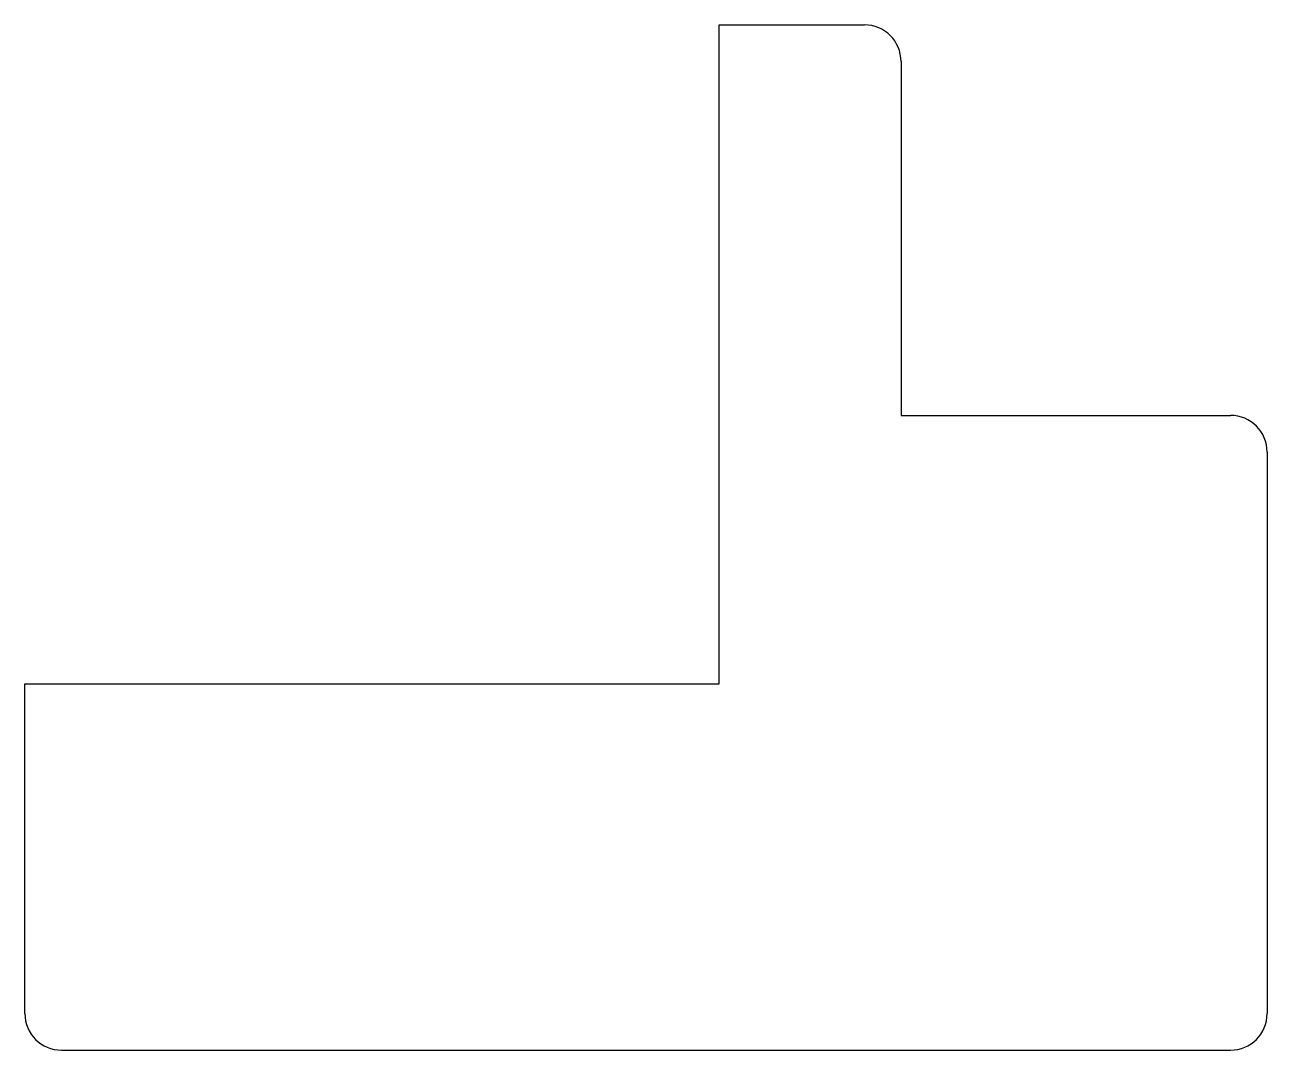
# Model space of a CAD drawing. Header units: millimetres. Extents: x -9 to 16.5, y -10.5 to 10.5.
import ezdxf

# ---------------------------------------------------------------- set-up
doc = ezdxf.new("R2010")
doc.units = ezdxf.units.MM
doc.layers.add('Sketch', color=7, linetype='CONTINUOUS')

msp = doc.modelspace()

# ---------------------------------------------------------------- linework, layer by layer
at = {"layer": 'Sketch'}
for p, q in [((5.25, 10.5), (8.225, 10.5)), ((5.25, -3), (5.25, 10.5)), ((8.975, 9.75), (8.975, 2.5)), ((8.975, 2.5), (15.725, 2.5)), ((16.475, 1.75), (16.475, -9.75)), ((-8.975, -3), (-5.25, -3)), ((-8.975, -9.75), (-8.975, -3)), ((-5.25, -3), (5.25, -3)), ((-8.225, -10.5), (15.725, -10.5))]:
    msp.add_line(p, q, dxfattribs=at)
for centre, start, end in [((8.225, 9.75), 0, 90), ((15.725, 1.75), 0, 90), ((-8.225, -9.75), 180, -90), ((15.725, -9.75), -90, 0)]:
    msp.add_arc(centre, 0.75, start, end, dxfattribs=at)

doc.saveas('drawing.dxf')
